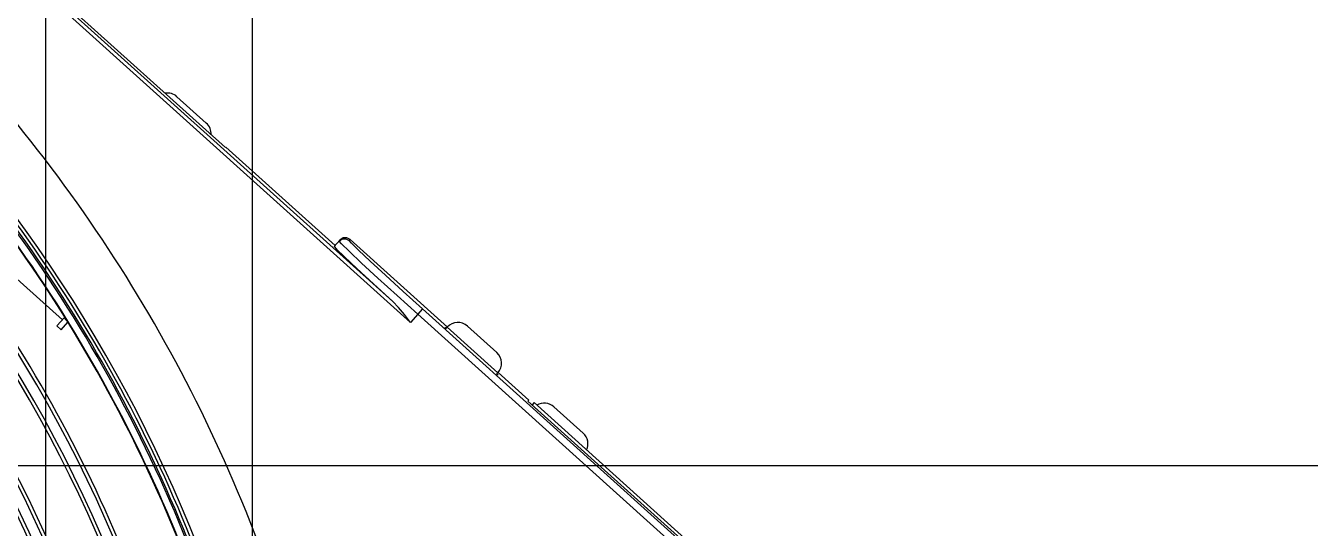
# Model space of a CAD drawing. Header units: metres. Extents: x -367 to 374, y -238 to 224.
# Drawn here: x 351.8182 to 351.9972, y 176.7913 to 176.8614 of the extents above; entities that cross this region are included whole.
import ezdxf
from ezdxf.enums import TextEntityAlignment as Align

# ---------------------------------------------------------------- set-up
doc = ezdxf.new("R2010")
doc.units = ezdxf.units.M
for name, color, linetype in [('ELE-ALIMENTADORES', 160, 'Continuous'), ('LA_BAU_BASES GERAIS_R00$0$ARQ-XREF-ATT', 8, 'Continuous'), ('LA_BAU_BASES GERAIS_R00$0$BASE', 253, 'Continuous'), ('LA_BAU_BASES GERAIS_R00$0$dutos', 31, 'Continuous')]:
    doc.layers.add(name, color=color, linetype=linetype)
doc.styles.add('LA_BAU_BASES GERAIS_R00$0$R60-125-RS', font='romans.shx', dxfattribs={"height": 0.19})
doc.styles.add('LA_BAU_BASES GERAIS_R00$0$R80-100-RS', font='romans.shx', dxfattribs={"height": 0.203})

# ---------------------------------------------------------------- blocks, each defined once
blk = doc.blocks.new('LA_BAU_BASES GERAIS_R00$0$LA_BAU_ALVENARIA SUPERIOR_R01')
at = {"layer": 'LA_BAU_BASES GERAIS_R00$0$BASE', "linetype": 'Continuous'}
blk.add_line((254.7, 176.8), (245.4, 176.8), dxfattribs=at)
blk = doc.blocks.new('LA_BAU_BASES GERAIS_R00$0$A$C2E3D5B4E')
at = {"layer": 'LA_BAU_BASES GERAIS_R00$0$dutos', "color": 251}
for p, q in [((-14.92897162105419, -1.455469513867399), (-14.92897162105419, -0.8957732504447335)), ((-14.90022456860606, -0.8957732504447335), (-14.90022456860606, -1.455469513867399)), ((-14.87812974156714, -1.129995249271531), (-14.94638544365125, -1.068537539068245)), ((-14.94605092648817, -1.068166020120486), (-14.88062483805834, -1.127075934742322)), ((-14.94582306814391, -1.067912957791748), (-14.90393842759931, -1.105626057533925)), ((-14.91067979368154, -1.098525477210103), (-14.90659246272207, -1.102205726536056)), ((-14.92665543347948, -1.129643900460621), (-14.96041864156678, -1.099243371348791)), ((-14.90393842759931, -1.105626057533925), (-14.90385462508266, -1.105560583832528)), ((-14.90385462508266, -1.105560583832528), (-14.88864455341945, -1.119255793871787)), ((-14.88877303139998, -1.119398483126758), (-14.88797551910511, -1.118512755989912)), ((-14.88776656240998, -1.11904437295442), (-14.88810399708791, -1.118655445244883)), ((-14.88656312985358, -1.118438627946205), (-14.88669180329634, -1.118581534283919)), ((-14.87299795424042, -1.130652766929131), (-14.88656312985358, -1.118438627946205)), ((-14.92635712205083, -1.129312592055328), (-14.92742494015647, -1.13049852420562)), ((-14.92642123579435, -1.129383797581511), (-14.92610775400362, -1.129666057854308)), ((-14.87645121392825, -1.128131055478377), (-14.87812974156714, -1.129995249271531)), ((-14.82643459653082, -1.174511659178904), (-14.87712024826124, -1.128874093372076)), ((-14.87645183068526, -1.128130500148188), (-14.82576558508981, -1.173768600672418)), ((-14.92683041928876, -1.131033833199297), (-14.92742494015647, -1.13049852420562)), ((-14.92683041928876, -1.131033833199297), (-14.92588419344111, -1.129982942930553)), ((-14.87322961016025, -1.130821329352045), (-14.87335987728648, -1.130681563346741)), ((-14.87318653198463, -1.130862203732875), (-14.87322961016025, -1.130821329352045)), ((-14.87318653198463, -1.130862203732875), (-14.87302181694395, -1.130679269146356)), ((-14.86596188164867, -1.137036063437961), (-14.87302181694395, -1.130679269146356)), ((-14.87019724112315, -1.130531240516291), (-14.86610991250564, -1.134211487733126)), ((-14.86612660755009, -1.13721901008347), (-14.86596188164867, -1.137036063437961)), ((-14.86610216084455, -1.137191859265556), (-14.86605863358272, -1.137233159757386)), ((-14.86605863358272, -1.137233159757386), (-14.8659283664565, -1.137372925765419)), ((-14.86166756855164, -1.140854692026267), (-14.8659380189456, -1.137009561221646)), ((-14.86176918295678, -1.140967546253421), (-14.86166756855164, -1.140854692026267)), ((-14.86176918295678, -1.140967546253421), (-14.82557500023859, -1.173556934752639)), ((-14.86092795374088, -1.141189389265207), (-14.86119428828533, -1.141485183741395)), ((-14.86092795374316, -1.141189389265207), (-14.82547964705918, -1.173107187967332)), ((-14.85816040580585, -1.14177721427285), (-14.85407307484638, -1.145457463598802))]:
    blk.add_line(p, q, dxfattribs=at)
for points in [[(-14.88810399708791, -1.118655445244883), (-14.88765801224145, -1.118369788523239), (-14.88714289660766, -1.118348731219783), (-14.88669181167552, -1.11858154358714)], [(-14.88656312985358, -1.118438627946205), (-14.88702624942789, -1.118203299509048), (-14.88753938734635, -1.118230179674981), (-14.88797551910511, -1.118512755989912)], [(-14.87645183068526, -1.128130500148188), (-14.87914571111833, -1.125693649248831), (-14.88163673906365, -1.123417827930723), (-14.88376026345395, -1.121453636694866), (-14.88537681299294, -1.119930154629117), (-14.88637786139634, -1.118949561205852), (-14.88669180329634, -1.118581534283919)], [(-14.88877302756327, -1.119398478862138), (-14.88843414636676, -1.11979535839663), (-14.88735441622157, -1.120852687615923), (-14.88561021208579, -1.122496121862866), (-14.88331735026941, -1.124616538595262), (-14.88062483805834, -1.127075934742322)], [(-14.87712024924531, -1.128874094464379), (-14.88000196011171, -1.126268163480461), (-14.88267444451321, -1.123828970829607), (-14.88495631737533, -1.121722099811166), (-14.88669294797, -1.120090343824529), (-14.88776656240998, -1.11904437295442)], [(-14.87812974156714, -1.129995249271531), (-14.87898928079812, -1.128893821394456), (-14.87981024161991, -1.127911846649738), (-14.88062474471189, -1.127076019896492)], [(-14.87335987728648, -1.130681563346741), (-14.87320725706331, -1.130796510024709), (-14.873166183987, -1.130831594336712)], [(-14.8659283664565, -1.137372925765419), (-14.86608098667739, -1.137257979086542), (-14.86612995954329, -1.137216146835897)]]:
    blk.add_lwpolyline(points, dxfattribs=at)
for centre, radius, start, end in [((-15.09664577555668, -1.235418544163338), 0.2007667359294499, 17.34471061739322, 45.95013000486956), ((-15.09664577555668, -1.235418544163338), 0.2007016901189957, 17.36726186213673, 45.90403377644233), ((-15.09664577555668, -1.235418544163338), 0.2017400523527988, 16.65374062308116, 45.95034566530981), ((-15.09664577555668, -1.235418544163338), 0.1905591239651123, 19.92118834801246, 48.55653567527865), ((-15.09664577555668, -1.235418544163338), 0.1910511322840403, 19.79818782850738, 48.43423705953678), ((-15.09664577555668, -1.235418544163338), 0.1924912065672816, 19.43765497126623, 48.00000001673805), ((-15.09664577555668, -1.235418544163338), 0.192983214580307, 19.31429249534511, 47.95758973959483), ((-15.09664577555668, -1.235418544163338), 0.2019653276739541, 17.07995302471239, 44.81814206392992), ((-15.09664577555668, -1.235418544163338), 0.2024215989336384, 17.07992892635335, 44.81812104237267), ((-15.09664577555668, -1.235418544163338), 0.2109578544962958, 15.72599712836458, 42.47097593594897), ((-15.09664577555668, -1.235418544163338), 0.1815590481756004, 22.15427262725141, 50.75733709968332), ((-15.09664577555668, -1.235418544163338), 0.1820510564945284, 22.03304892721376, 50.63799950988445), ((-15.09664577555668, -1.235418544163338), 0.1834911307777697, 21.67767033249404, 50.28805707072121), ((-15.09664577555668, -1.235418544163338), 0.1839832523680515, 21.55605351724309, 50.16826901092853), ((-15.09664577555668, -1.235418544163338), 0.202902052479663, 17.25170035914731, 44.03281488888886), ((-14.91201806616345, -1.100011779377098), 0.002000016841347085, 48.00000001673805, 99.80246454657723), ((-14.90793073520399, -1.103692028703051), 0.002000016841347085, 356.1975354503225, 47.99999996248046), ((-14.87153551477604, -1.132017541628272), 0.002000016841347085, 48.00000001673805, 137.9999999993071), ((-14.86744818381658, -1.135697790954225), 0.002000016841347085, 317.9999999993071, 47.99999996248046), ((-14.85949867828776, -1.143263516439845), 0.002000016841347085, 48.00000001673805, 120.9411156971179), ((-14.8554113473283, -1.146943765765798), 0.002000016841347085, 335.0588842965342, 47.99999996248046)]:
    blk.add_arc(centre, radius, start, end, dxfattribs=at)
blk = doc.blocks.new('LA_BAU_BASES GERAIS_R00')
at = {"layer": 'LA_BAU_BASES GERAIS_R00$0$ARQ-XREF-ATT'}
blk.add_blockref('LA_BAU_BASES GERAIS_R00$0$A$C2E3D5B4E', (366.75, 177.95), dxfattribs=at)
at = {"layer": 'LA_BAU_BASES GERAIS_R00$0$BASE'}
blk.add_blockref('LA_BAU_BASES GERAIS_R00$0$LA_BAU_ALVENARIA SUPERIOR_R01', (100, 0), dxfattribs=at)
at = {"layer": 'LA_BAU_BASES GERAIS_R00$0$BASE', "style": 'LA_BAU_BASES GERAIS_R00$0$R60-125-RS'}
for p in [(242.7815727361595, 218.919159373358), (358.6365727361596, 192.964159373358)]:
    blk.add_attdef('S', text='', height=0.19, rotation=90, dxfattribs=at).set_placement(p, align=Align.MIDDLE_CENTER)
at = {"layer": 'LA_BAU_BASES GERAIS_R00$0$BASE', "style": 'LA_BAU_BASES GERAIS_R00$0$R80-100-RS'}
blk.add_attdef('ACESSO', text='', height=0.203, dxfattribs=at).set_placement((365.922255870473, 191.9868442639211), align=Align.TOP_CENTER)
at = {"layer": 'LA_BAU_BASES GERAIS_R00$0$BASE', "style": 'LA_BAU_BASES GERAIS_R00$0$R60-125-RS'}
blk.add_attdef('S', text='', height=0.19, dxfattribs=at).set_placement((266.114159373358, 180.9134272638404), align=Align.MIDDLE_CENTER)

msp = doc.modelspace()

# ---------------------------------------------------------------- block references
at = {"layer": 'ELE-ALIMENTADORES', "color": 2}
msp.add_blockref('LA_BAU_BASES GERAIS_R00', (0, 0), dxfattribs=at)

doc.saveas('drawing.dxf')
